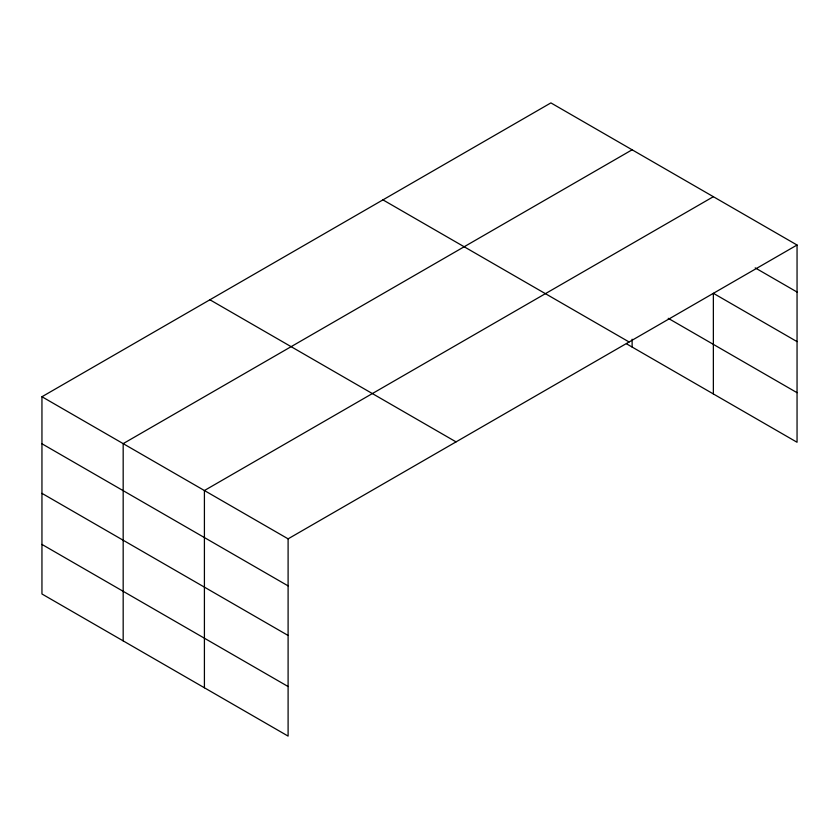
<?xml version="1.0" encoding="UTF-8"?>
<svg xmlns="http://www.w3.org/2000/svg" width="839" height="839" viewBox="0 0 839 839"><rect width="100%" height="100%" fill="white"/><g stroke="black" fill="none" stroke-linecap="round" stroke-linejoin="round"><path stroke-width="1.26" d="M797.05 245.019L550.898 102.903L41.95 396.742L41.95 593.981L288.102 736.097L288.102 538.848L797.05 245.019L797.05 442.258L626.481 343.791M632.124 149.793L123.176 443.632L123.176 640.881M713.36 196.693L204.412 490.532L204.412 687.781M755.205 267.882L797.05 292.045M797.05 341.62L713.36 293.293L713.36 393.942M668.232 318.317L797.05 392.694M382.941 199.871L629.093 341.976M209.907 299.775L456.059 441.891M41.95 396.742L288.102 538.848M41.95 443.768L288.102 585.884M41.95 493.342L288.102 635.459M41.95 544.417L288.102 686.533M632.124 339.218L632.124 347.042"/></g></svg>
